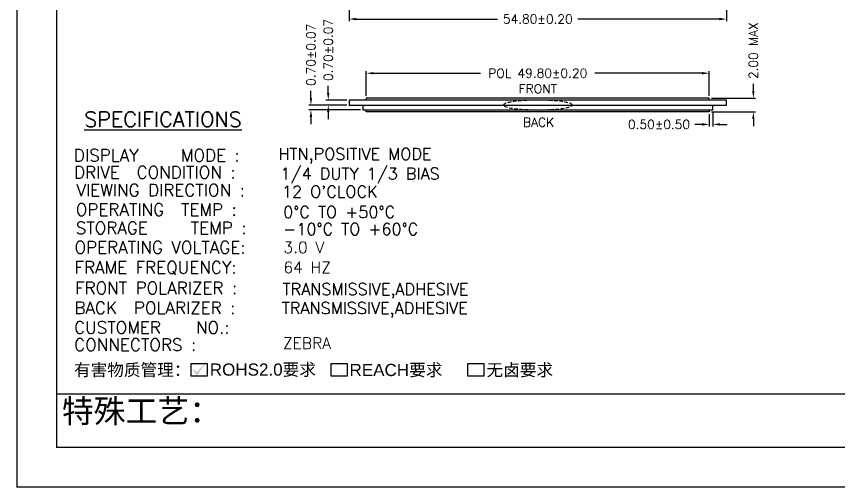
# Model space of a CAD drawing. Header units: millimetres. Extents: x 963 to 1606, y 260 to 429.
# Drawn here: x 962.7 to 1082.1, y 260.2 to 328.7 of the extents above; entities that cross this region are included whole.
import ezdxf
from ezdxf.enums import TextEntityAlignment as Align

# ---------------------------------------------------------------- set-up
doc = ezdxf.new("R2010")
doc.units = ezdxf.units.MM
doc.header["$LTSCALE"] = 2
doc.linetypes.add('DASHED2', pattern=[0.375, 0.25, -0.125])
for name, color, linetype in [('1', 4, 'Continuous'), ('DIM', 4, 'Continuous'), ('dwg', 7, 'Continuous'), ('title', 7, 'Continuous')]:
    doc.layers.add(name, color=color, linetype=linetype)
doc.styles.add('ROMANS', font='romans.shx')
doc.styles.add('title', font='arial.ttf', dxfattribs={"width": 0.8, "height": 5})
doc.dimstyles.new('LCDDIM', dxfattribs={"dimtxt": 0.85, "dimasz": 0.68, "dimexe": 0.2125, "dimexo": 0.2125, "dimgap": 0.17, "dimtad": 0, "dimzin": 0, "dimdsep": 46, "dimtxsty": 'ROMANS', "dimcen": 2.5, "dimadec": 0, "dimazin": 0, "dimtfac": 1, "dimtofl": 0, "dimtmove": 0, "dimatfit": 0, "dimfxl": 0, "dimarcsym": 0})

# ---------------------------------------------------------------- blocks, each defined once
blk = doc.blocks.new('*D4')
at = {"layer": 'DEFPOINTS', "color": 0}
for p in [(1063.33, 320.41), (1013.53, 316.79), (1063.33, 316.79)]:
    blk.add_point(p, dxfattribs=at)
at = {"layer": 'DIM', "color": 0, "lineweight": -2}
for p, q in [((1013.53, 317.11), (1013.53, 320.73)), ((1014.57, 320.41), (1030.12, 320.41)), ((1062.29, 320.41), (1046.73, 320.41)), ((1063.33, 317.11), (1063.33, 320.73))]:
    blk.add_line(p, q, dxfattribs=at)
at = {"layer": 'DIM', "color": 0}
for points in [[(1014.57, 320.58), (1014.57, 320.23), (1013.53, 320.41)], [(1062.29, 320.58), (1062.29, 320.23), (1063.33, 320.41)]]:
    blk.add_solid(points, dxfattribs=at)
at = {"layer": 'DIM', "color": 0, "insert": (1038.43, 320.41), "char_height": 1.3, "attachment_point": 5, "style": 'ROMANS'}
blk.add_mtext('POL 49.80%%P0.20', dxfattribs=at)
blk = doc.blocks.new('*D5')
at = {"layer": 'DEFPOINTS', "color": 0}
for p in [(1011.03, 335.3), (1065.83, 335.3), (1011.03, 328.28)]:
    blk.add_point(p, dxfattribs=at)
at = {"layer": 'DIM', "color": 0, "lineweight": -2}
for p, q in [((1011.03, 334.97), (1011.03, 327.95)), ((1065.83, 334.97), (1065.83, 327.95)), ((1012.07, 328.28), (1032.6, 328.28)), ((1064.79, 328.28), (1044.26, 328.28))]:
    blk.add_line(p, q, dxfattribs=at)
at = {"layer": 'DIM', "color": 0}
for points in [[(1012.07, 328.45), (1012.07, 328.1), (1011.03, 328.28)], [(1064.79, 328.45), (1064.79, 328.1), (1065.83, 328.28)]]:
    blk.add_solid(points, dxfattribs=at)
at = {"layer": 'DIM', "color": 0, "insert": (1038.43, 328.28), "char_height": 1.3, "attachment_point": 5, "style": 'ROMANS'}
blk.add_mtext('54.80%%p0.20', dxfattribs=at)
blk = doc.blocks.new('*D9')
at = {"layer": 'DEFPOINTS', "color": 0}
for p in [(1005.49, 315.09), (1011.03, 315.79), (1013.03, 315.09)]:
    blk.add_point(p, dxfattribs=at)
at = {"layer": 'DIM', "color": 0, "lineweight": -2}
for p, q in [((1005.49, 316.83), (1005.49, 317.87)), ((1010.7, 315.79), (1005.17, 315.79)), ((1012.7, 315.09), (1005.17, 315.09)), ((1005.49, 314.05), (1005.49, 313.01))]:
    blk.add_line(p, q, dxfattribs=at)
at = {"layer": 'DIM', "color": 0}
for points in [[(1005.32, 316.83), (1005.67, 316.83), (1005.49, 315.79)], [(1005.32, 314.05), (1005.67, 314.05), (1005.49, 315.09)]]:
    blk.add_solid(points, dxfattribs=at)
at = {"layer": 'DIM', "color": 0, "insert": (1005.49, 323.08), "char_height": 1.3, "attachment_point": 5, "rotation": 90, "style": 'ROMANS'}
blk.add_mtext('0.70%%p0.07', dxfattribs=at)
blk = doc.blocks.new('*D10')
at = {"layer": 'DEFPOINTS', "color": 0}
for p in [(1011.03, 316.49), (1008.01, 315.79), (1011.03, 315.79)]:
    blk.add_point(p, dxfattribs=at)
at = {"layer": 'DIM', "color": 0, "lineweight": -2}
for p, q in [((1008.01, 317.53), (1008.01, 318.57)), ((1010.7, 316.49), (1007.68, 316.49)), ((1010.7, 315.79), (1007.68, 315.79)), ((1008.01, 314.75), (1008.01, 313.71))]:
    blk.add_line(p, q, dxfattribs=at)
at = {"layer": 'DIM', "color": 0}
for points in [[(1007.83, 317.53), (1008.18, 317.53), (1008.01, 316.49)], [(1007.83, 314.75), (1008.18, 314.75), (1008.01, 315.79)]]:
    blk.add_solid(points, dxfattribs=at)
at = {"layer": 'DIM', "color": 0, "insert": (1008.01, 323.78), "char_height": 1.3, "attachment_point": 5, "rotation": 90, "style": 'ROMANS'}
blk.add_mtext('0.70%%p0.07', dxfattribs=at)
blk = doc.blocks.new('*D11')
at = {"layer": 'DEFPOINTS', "color": 0}
for p in [(1063.83, 315.09), (1063.33, 314.79), (1063.33, 312.97)]:
    blk.add_point(p, dxfattribs=at)
at = {"layer": 'DIM', "color": 0, "lineweight": -2}
for p, q in [((1063.33, 314.46), (1063.33, 312.65)), ((1063.83, 314.76), (1063.83, 312.65)), ((1062.29, 312.97), (1061.25, 312.97)), ((1064.87, 312.97), (1065.91, 312.97))]:
    blk.add_line(p, q, dxfattribs=at)
at = {"layer": 'DIM', "color": 0}
for points in [[(1062.29, 313.15), (1062.29, 312.8), (1063.33, 312.97)], [(1064.87, 313.15), (1064.87, 312.8), (1063.83, 312.97)]]:
    blk.add_solid(points, dxfattribs=at)
at = {"layer": 'DIM', "color": 0, "insert": (1056.03, 312.97), "char_height": 1.3, "attachment_point": 5, "style": 'ROMANS'}
blk.add_mtext('0.50%%P0.50', dxfattribs=at)
blk = doc.blocks.new('*D12')
at = {"layer": 'DEFPOINTS', "color": 0}
for p in [(1063.33, 316.79), (1063.33, 314.79), (1069.72, 314.79)]:
    blk.add_point(p, dxfattribs=at)
at = {"layer": 'DIM', "color": 0, "lineweight": -2}
for p, q in [((1069.72, 317.83), (1069.72, 318.87)), ((1063.65, 316.79), (1070.04, 316.79)), ((1063.65, 314.79), (1070.04, 314.79)), ((1069.72, 313.75), (1069.72, 312.71))]:
    blk.add_line(p, q, dxfattribs=at)
at = {"layer": 'DIM', "color": 0}
for points in [[(1069.55, 317.83), (1069.89, 317.83), (1069.72, 316.79)], [(1069.55, 313.75), (1069.89, 313.75), (1069.72, 314.79)]]:
    blk.add_solid(points, dxfattribs=at)
at = {"layer": 'DIM', "color": 0, "insert": (1069.72, 323.68), "char_height": 1.3, "attachment_point": 5, "rotation": 90, "style": 'ROMANS'}
blk.add_mtext('2.00 MAX', dxfattribs=at)
blk = doc.blocks.new('1')
blk.add_hatch(color=256).paths.add_polyline_path([(22.79, 2.93), (21.95, 4.12), (22.78, 3.55), (24.57, 5.5)])
at = {"layer": 'title'}
for points in [[(21.87, 4.95), (24.45, 4.95), (24.45, 2.89), (21.87, 2.89)], [(44.62, 4.95), (47.2, 4.95), (47.2, 2.89), (44.62, 2.89)], [(66.82, 4.95), (69.4, 4.95), (69.4, 2.89), (66.82, 2.89)]]:
    blk.add_lwpolyline(points, close=True, dxfattribs=at)
at = {"style": 'ROMANS'}
blk.add_text('%%USPECIFICATIONS', height=2.4688, dxfattribs=at).set_placement((4.49, 43.39))
at = {"layer": 'title'}
for s, height, style, p in [('DISPLAY    MODE :', 1.9946, 'ROMANS', (2.8, 37.78)), ('DRIVE  CONDITION :', 1.9946, 'ROMANS', (2.82, 35.01)), ('VIEWING DIRECTION :', 1.9946, 'ROMANS', (3.22, 32.11)), ('OPERATING  TEMP :', 1.9946, 'ROMANS', (3.11, 28.95)), ('STORAGE    TEMP :', 1.9946, 'ROMANS', (3.11, 25.97)), ('OPERATING VOLTAGE:', 1.9946, 'ROMANS', (2.91, 22.81)), ('FRAME FREQUENCY:', 1.9946, 'ROMANS', (2.91, 19.55)), ('FRONT POLARIZER :', 1.9946, 'ROMANS', (3, 16.21)), ('BACK  POLARIZER :', 1.9946, 'ROMANS', (2.89, 12.98)), ('CUSTOMER   NO.:', 1.9946, 'ROMANS', (2.84, 9.79)), ('CONNECTORS :', 1.9946, 'ROMANS', (2.84, 6.98)), ('有害物质管理：', 1.981, 'title', (2.83, 2.9)), ('ROHS2.0要求', 1.981, 'title', (24.88, 2.95)), ('REACH要求', 1.981, 'title', (47.58, 2.89)), ('无卤要求', 1.981, 'title', (69.84, 2.89))]:
    blk.add_text(s, height=height, dxfattribs=dict(at, style=style)).set_placement(p)
at = {"layer": 'title', "style": 'ROMANS'}
for tag, p, height in [('DMODE', (36.02, 38.05), 1.91), ('DRIVECONDITION', (36.36, 34.84), 1.91), ('VIEWINGDIR', (36.6, 31.91), 1.91), ('OPETEMP', (36.81, 28.6), 1.91), ('STTEMP', (36.81, 25.82), 1.91), ('VOL', (36.84, 22.89), 1.84), ('HZ', (36.84, 19.63), 1.84), ('TPOL', (36.7, 16.06), 1.91), ('BPOL', (36.58, 12.98), 1.91), ('CUSTOMERNO', (36.49, 10.11), 1.84), ('CONNECTORS', (36.77, 7.3), 1.84)]:
    blk.add_attdef(tag, p, '', height=height, dxfattribs=at)
blk = doc.blocks.new('SIGN-C')
at = {"layer": '1', "color": 4, "const_width": 0.238}
blk.add_lwpolyline([(0, 0), (0, 210), (297, 210), (297, 0)], close=True, dxfattribs=at)
at = {"layer": 'title'}
blk.add_line((7.14, 16.82), (190.74, 16.82), dxfattribs=at)
at = {"layer": 'title', "const_width": 0.238}
blk.add_lwpolyline([(7.14, 7.14), (7.14, 202.86), (289.86, 202.86), (289.86, 7.14)], close=True, dxfattribs=at)
at = {"layer": 'title', "color": 1, "style": 'title'}
blk.add_text('特殊工艺：', height=4.216, dxfattribs=at).set_placement((8.08, 11.62))

msp = doc.modelspace()

# ---------------------------------------------------------------- linework, layer by layer
at = {"layer": 'dwg'}
msp.add_lwpolyline([(1065.827, 316.487), (1011.027, 316.487), (1011.027, 315.787), (1065.827, 315.787)], close=True, dxfattribs=at)
for points in [[(1063.327, 316.487), (1063.327, 316.787), (1013.527, 316.787), (1013.527, 316.487)], [(1013.027, 315.787), (1013.027, 315.087), (1063.827, 315.087), (1063.827, 315.787)], [(1063.327, 315.087), (1063.327, 314.787), (1013.527, 314.787), (1013.527, 315.087)]]:
    msp.add_lwpolyline(points, dxfattribs=at)
at = {"layer": 'dwg', "linetype": 'DASHED2', "extrusion": (0, 0, -1)}
msp.add_ellipse((1038.427, 315.787), major_axis=(5, 0), ratio=0.14, dxfattribs=at)

# ---------------------------------------------------------------- block references
at = {"layer": 'dwg', "xscale": 0.8936759880023589, "yscale": 0.8936759880023589, "zscale": 0.8936759880023589}
msp.add_blockref('1', (968.573, 273.829), dxfattribs=at).add_auto_attribs({'HZ': '64 HZ', 'DMODE': 'HTN,POSITIVE MODE ', 'DRIVECONDITION': '1/4 DUTY 1/3 BIAS', 'VOL': '3.0 V', 'TPOL': 'TRANSMISSIVE,ADHESIVE', 'STTEMP': '-10%%DC TO +60%%DC', 'OPETEMP': '0%%DC TO +50%%DC', 'BPOL': 'TRANSMISSIVE,ADHESIVE', 'CONNECTORS': 'ZEBRA', 'VIEWINGDIR': "12 O'CLOCK"})
at = {"layer": 'title', "xscale": 0.803837251151339, "yscale": 0.803837251151339, "zscale": 0.803837251151339}
msp.add_blockref('SIGN-C', (962.836, 260.304), dxfattribs=at)

# ---------------------------------------------------------------- texts
at = {"layer": 'DIM', "color": 3, "style": 'ROMANS'}
for s, p in [('FRONT', (1038.427, 318.138)), ('BACK', (1038.549, 313.281))]:
    msp.add_text(s, height=1.3, dxfattribs=at).set_placement(p, align=Align.MIDDLE)

# ---------------------------------------------------------------- dimensions: what is measured, and where the dimension line sits
at = {"layer": 'DIM'}
for base, p1, p2, text, picture, middle in [((1011.027, 328.277), (1065.827, 335.297), (1011.027, 335.297), '<>%%p0.20', '*D5', (1038.427, 328.277)), ((1063.327, 312.974), (1063.827, 315.087), (1063.327, 314.787), '<>%%P0.50', '*D11', (1056.035, 312.974))]:
    dim = msp.add_linear_dim(base=base, p1=p1, p2=p2, angle=180, text=text, dimstyle='LCDDIM', override={"dimtxt": 1.3, "dimasz": 1.04, "dimexe": 0.325, "dimexo": 0.325, "dimgap": 0.26}, dxfattribs=at)
    dim.commit()
    dim.dimension.update_dxf_attribs({"geometry": picture, "text_midpoint": middle})
for base, p1, p2, angle, text, picture, middle in [((1005.493, 315.087), (1011.027, 315.787), (1013.027, 315.087), 270, '<>%%p0.07', '*D9', (1005.493, 323.08)), ((1008.008, 315.787), (1011.027, 316.487), (1011.027, 315.787), 270, '<>%%p0.07', '*D10', (1008.008, 323.78)), ((1069.719, 314.787), (1063.327, 316.787), (1063.327, 314.787), 90, '<> MAX', '*D12', (1069.719, 323.677))]:
    dim = msp.add_linear_dim(base=base, p1=p1, p2=p2, angle=angle, text=text, dimstyle='LCDDIM', override={"dimtxt": 1.3, "dimasz": 1.04, "dimexe": 0.325, "dimexo": 0.325, "dimgap": 0.26}, dxfattribs=at)
    dim.commit()
    dim.dimension.update_dxf_attribs({"geometry": picture, "text_midpoint": middle, "dimtype": 160})
dim = msp.add_linear_dim(base=(1063.327, 320.405), p1=(1013.527, 316.787), p2=(1063.327, 316.787), text='POL <>%%P0.20', dimstyle='LCDDIM', override={"dimtxt": 1.3, "dimasz": 1.04, "dimexe": 0.325, "dimexo": 0.325, "dimgap": 0.26}, dxfattribs=at)
dim.commit()
dim.dimension.update_dxf_attribs({"geometry": '*D4', "text_midpoint": (1038.427, 320.405), "dimtype": 160})

doc.saveas('drawing.dxf')
